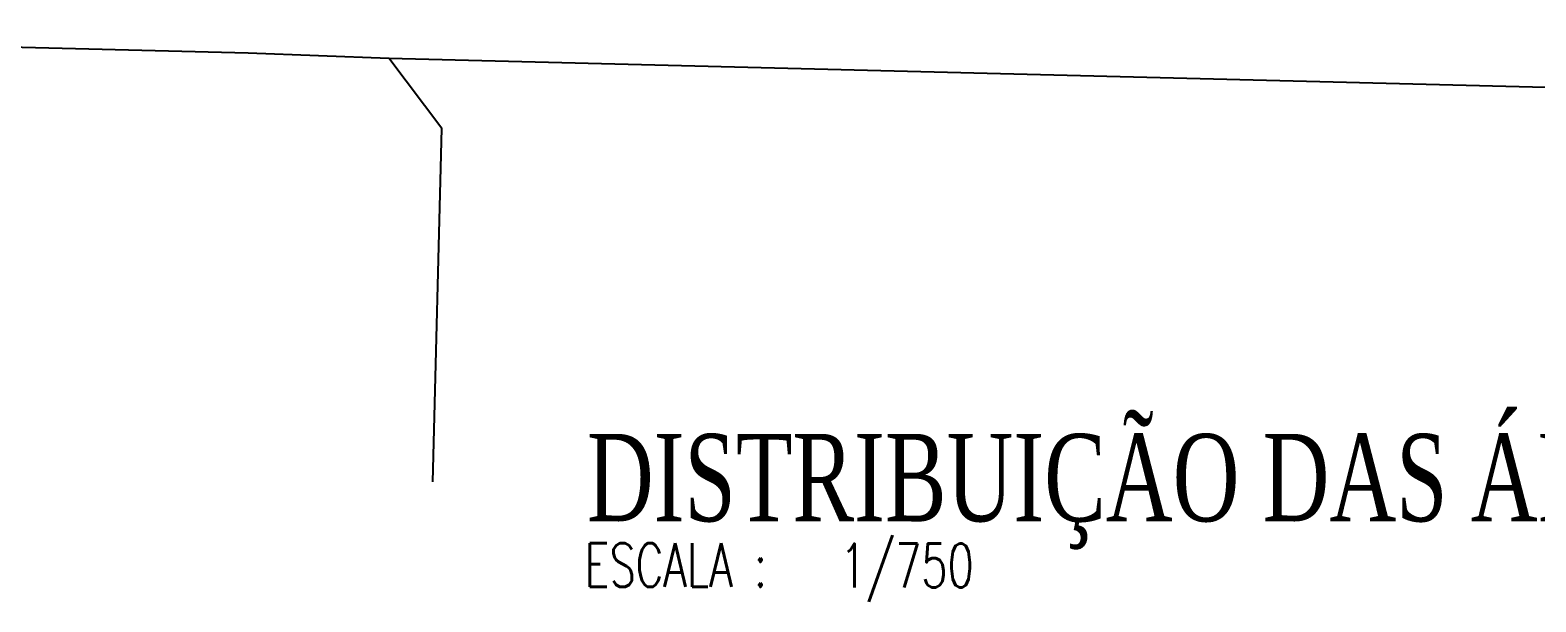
# Model space of a CAD drawing. Header units: inches. Extents: x 542650 to 544515, y 9574150 to 9574595.
# Drawn here: x 544347.8 to 544399.4, y 9574430.4 to 9574450.1 of the extents above; entities that cross this region are included whole.
import ezdxf

# ---------------------------------------------------------------- set-up
doc = ezdxf.new("R2010")
doc.units = ezdxf.units.IN
doc.header["$MEASUREMENT"] = 0
doc.layers.add('I-ARQ', color=8, linetype='Continuous')
doc.layers.add('I-NORMO_INST', color=4, linetype='Continuous')
doc.styles.add('ROMANS', font='romans', dxfattribs={"height": 0.2})
doc.styles.add('TITULO', font='times.ttf')

# ---------------------------------------------------------------- blocks, each defined once
blk = doc.blocks.new('TITOLO HS')
at = {"color": 253, "style": 'ROMANS', "width": 0.7}
blk.add_text('ESCALA :', height=0.002, dxfattribs=at).set_placement((-0.00005, -0.000011))
at = {"style": 'TITULO', "width": 0.7}
blk.add_attdef('LNOME', (0.000057, 0.002997), '', height=0.006, dxfattribs=at)
at = {"color": 253, "style": 'ROMANS', "width": 0.7}
blk.add_attdef('LESC', (0.01163, -0.000028), '', height=0.002, dxfattribs=at)
blk = doc.blocks.new('BL PRAÇA')
at = {"layer": 'I-ARQ'}
for points in [[(464360.063, 9295938.407), (464358.838, 9295987.196)], [(464345.512, 9295939.915), (464357.641, 9295940.223), (464360.063, 9295938.407)], [(464361.021, 9295902.593), (464360.238, 9295933.573), (464360.063, 9295938.407)]]:
    blk.add_lwpolyline(points, dxfattribs=at)

msp = doc.modelspace()

# ---------------------------------------------------------------- block references
at = {"layer": 'I-NORMO_INST'}
ref = msp.add_blockref('TITOLO HS', (544366.821, 9574430.958), dxfattribs=dict(at, xscale=750, yscale=750, zscale=750))
ref.add_attrib('LNOME', 'DISTRIBUIÇÃO DAS ÁREAS DE CONTRIBUIÇÃO', (544366.863, 9574433.205), dxfattribs={"layer": '0', "height": 3, "style": 'TITULO', "width": 0.7})
ref.add_attrib('LESC', '1/750', (544375.543, 9574430.937), dxfattribs={"layer": '0', "color": 253, "height": 1.5, "style": 'ROMANS', "width": 0.7})

# ---------------------------------------------------------------- next in the draw order: block references
at = {"layer": 'I-ARQ', "xscale": -1, "rotation": 270}
msp.add_blockref('BL PRAÇA', (-8751578.329, 9110089.041), dxfattribs=at)

doc.saveas('drawing.dxf')
